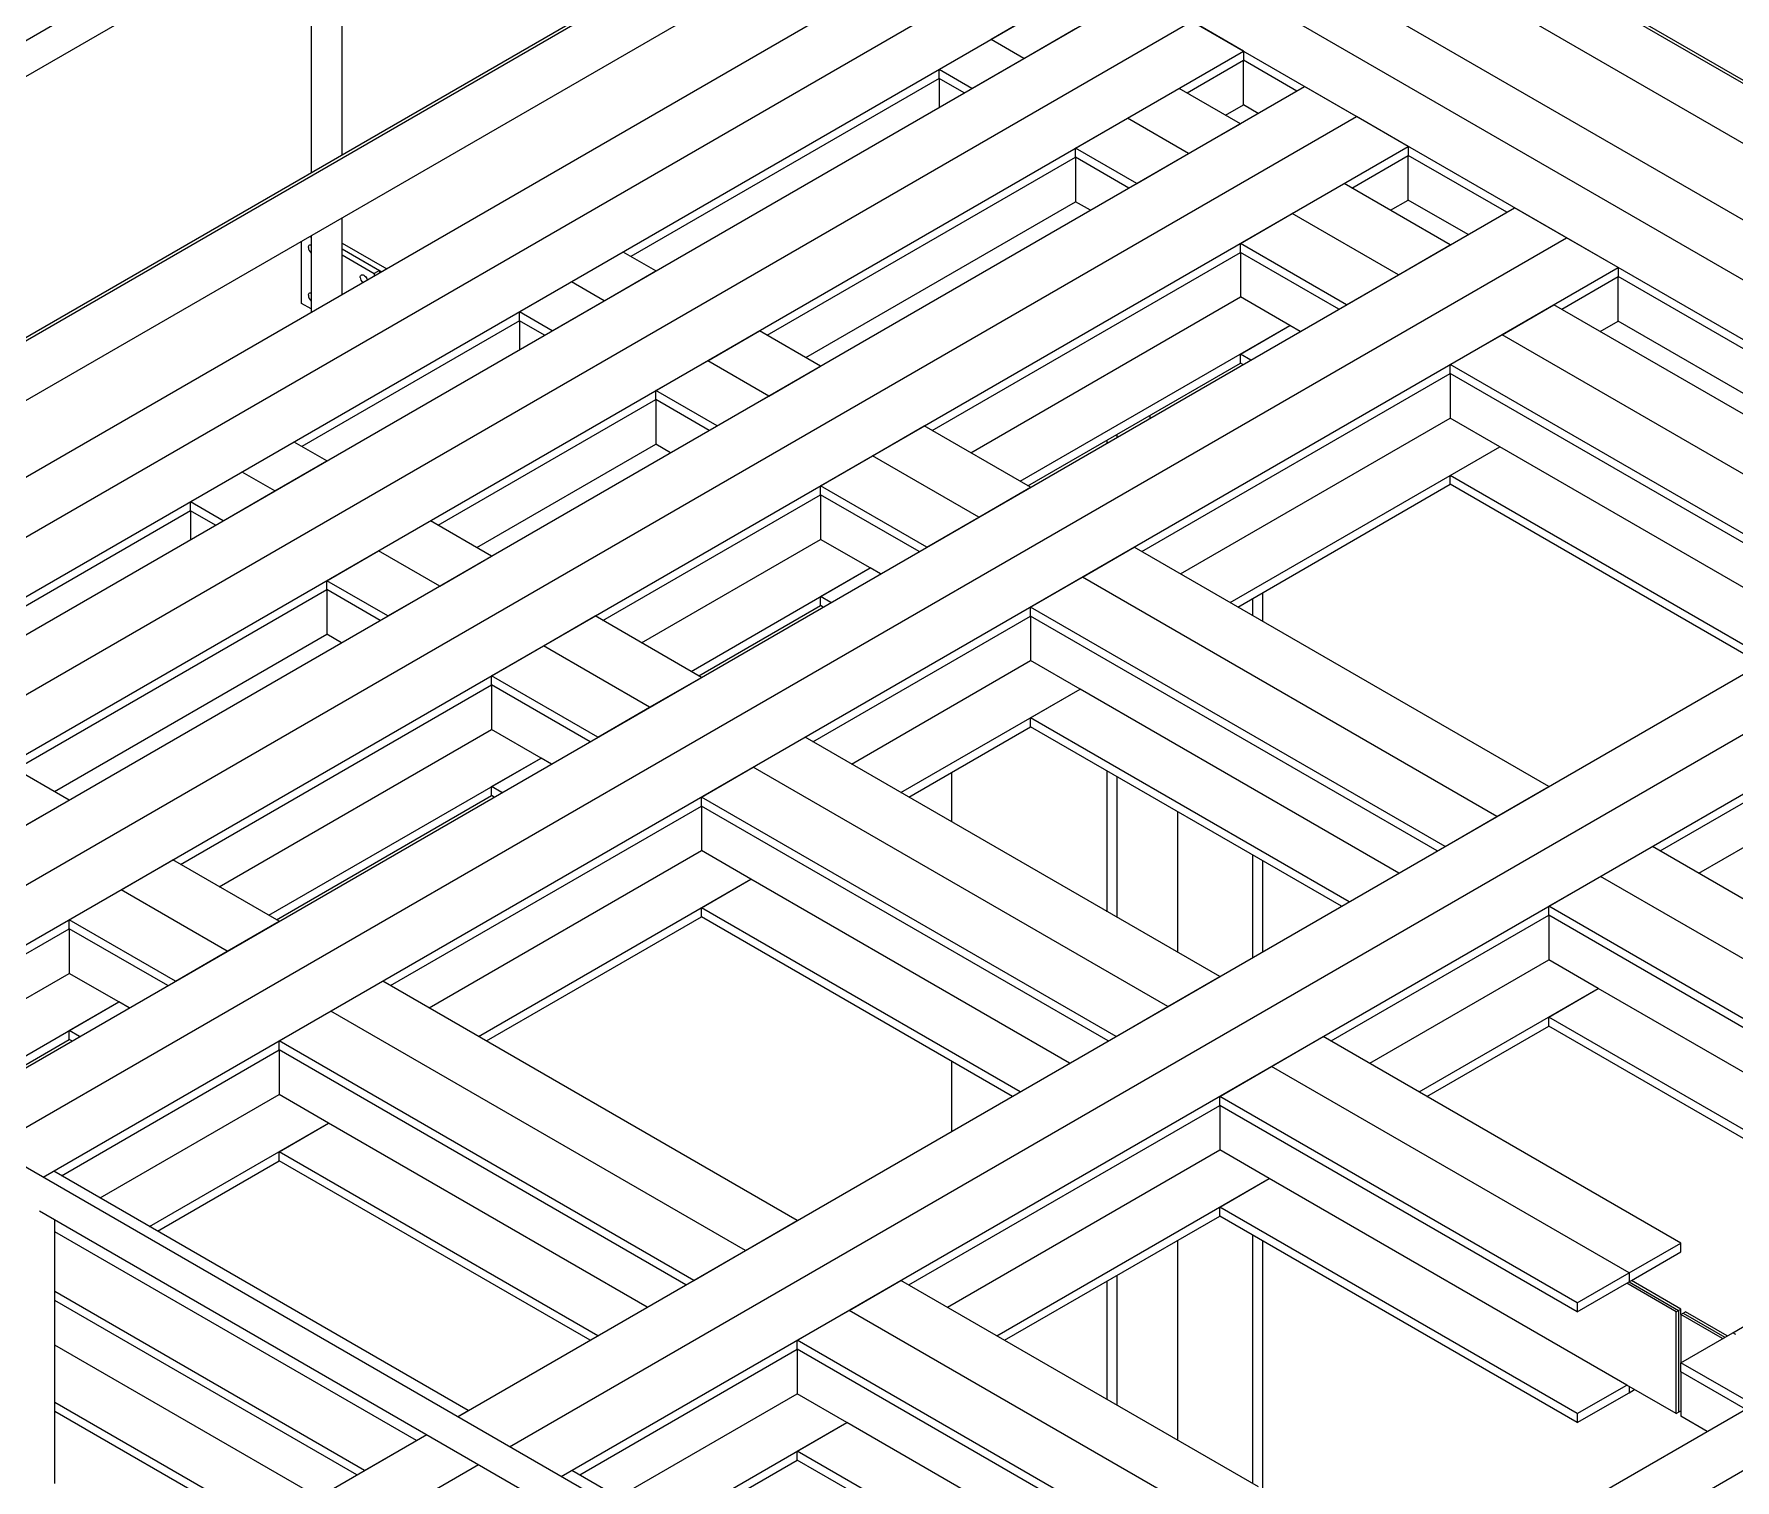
# Model space of a CAD drawing. Header units: millimetres. Extents: x 0 to 16187, y -20471 to 6290.
# Drawn here: x 3351.1 to 3443.9, y 2157.3 to 2236.2 of the extents above; entities that cross this region are included whole.
import ezdxf

# ---------------------------------------------------------------- set-up
doc = ezdxf.new("R2010")
doc.units = ezdxf.units.MM

msp = doc.modelspace()

# ---------------------------------------------------------------- linework, layer by layer
at = {"color": 7, "linetype": 'Continuous', "lineweight": 25}
for p, q in [((3406.82543, 2252.04892), (3296.29728, 2188.24238)), ((3296.29728, 2188.0791), (3406.96685, 2251.96728)), ((3412.34086, 2251.96728), (3566.40257, 2163.02935)), ((3566.54399, 2163.11099), (3412.48228, 2252.04892)), ((3296.29728, 2184.81293), (3406.96685, 2248.70112)), ((3409.65386, 2246.05901), (3296.29728, 2180.61965)), ((3417.74316, 2245.58244), (3563.57369, 2161.39626)), ((3366.20992, 2244.8001), (3336.78523, 2227.81359)), ((3336.78523, 2225.86451), (3367.05386, 2243.33821)), ((3367.89792, 2229.57655), (3367.89792, 2243.82548)), ((3559.9418, 2159.29962), (3414.77283, 2243.10389)), ((3366.20992, 2242.85102), (3366.20992, 2228.60209)), ((3557.11337, 2157.66681), (3411.9444, 2241.47107)), ((3404.76149, 2239.96907), (3320.85591, 2191.53141)), ((3409.65386, 2239.52774), (3323.68434, 2189.8986)), ((3554.28495, 2156.03399), (3409.11597, 2239.83826)), ((3325.46625, 2188.86992), (3411.43576, 2238.49907)), ((3406.14661, 2237.50305), (3403.31818, 2235.87023)), ((3328.29468, 2187.23711), (3414.26419, 2236.86625)), ((3405.10009, 2234.84156), (3407.92851, 2236.47437)), ((3417.09262, 2235.23343), (3414.26419, 2236.86625)), ((3403.31818, 2235.87023), (3400.48975, 2234.23742)), ((3405.10009, 2234.84156), (3403.31818, 2235.87023)), ((3331.1231, 2185.60429), (3417.09262, 2235.23343)), ((3402.27166, 2233.20874), (3405.10009, 2234.84156)), ((3414.0097, 2232.96378), (3417.09262, 2234.74351)), ((3417.09262, 2235.23343), (3417.09262, 2234.74351)), ((3417.09262, 2232.30971), (3417.09262, 2234.74351)), ((3420.00583, 2233.06175), (3417.09262, 2234.74351)), ((3400.48975, 2233.74749), (3383.66068, 2224.03228)), ((3402.27166, 2233.20874), (3400.48975, 2234.23742)), ((3400.48975, 2233.74749), (3400.48975, 2234.23742)), ((3401.84733, 2232.96378), (3400.48975, 2233.74749)), ((3400.48975, 2233.74749), (3400.48975, 2232.18007)), ((3334.46065, 2183.67757), (3420.43016, 2233.30671)), ((3410.75694, 2231.57593), (3413.58537, 2233.20874)), ((3416.92291, 2231.28202), (3413.58537, 2233.20874)), ((3423.25859, 2231.6739), (3420.43016, 2233.30671)), ((3416.11766, 2231.74688), (3417.09262, 2232.30971)), ((3417.89787, 2231.84485), (3417.09262, 2232.30971)), ((3337.28908, 2182.04475), (3423.25859, 2231.6739)), ((3407.92851, 2229.94311), (3410.75694, 2231.57593)), ((3414.09449, 2229.6492), (3410.75694, 2231.57593)), ((3414.09449, 2229.6492), (3416.92291, 2231.28202)), ((3426.08702, 2230.04108), (3423.25859, 2231.6739)), ((3340.1175, 2180.41194), (3426.08702, 2230.04108)), ((3426.08702, 2230.04108), (3426.08702, 2229.55115)), ((3391.09944, 2219.73797), (3407.92851, 2229.45319)), ((3407.92851, 2229.45319), (3407.92851, 2229.94311)), ((3411.26606, 2228.01639), (3407.92851, 2229.94311)), ((3410.84173, 2227.77142), (3407.92851, 2229.45319)), ((3407.92851, 2229.45319), (3407.92851, 2227.01939)), ((3411.26606, 2228.01639), (3414.09449, 2229.6492)), ((3423.0041, 2227.77142), (3426.08702, 2229.55115)), ((3426.08702, 2227.11736), (3426.08702, 2229.55115)), ((3431.46096, 2226.44884), (3426.08702, 2229.55115)), ((3419.75134, 2226.38357), (3422.57977, 2228.01639)), ((3428.37804, 2224.66911), (3422.57977, 2228.01639)), ((3345.91578, 2177.06466), (3431.88529, 2226.69381)), ((3393.2074, 2218.52107), (3407.92851, 2227.01939)), ((3408.73377, 2226.55453), (3407.92851, 2227.01939)), ((3416.92291, 2224.75075), (3419.75134, 2226.38357)), ((3425.54962, 2223.0363), (3419.75134, 2226.38357)), ((3425.11206, 2226.55453), (3426.08702, 2227.11736)), ((3429.353, 2225.23194), (3426.08702, 2227.11736)), ((3434.71372, 2225.06099), (3431.88529, 2226.69381)), ((3367.89792, 2221.95382), (3367.89792, 2226.14711)), ((3348.74421, 2175.43185), (3434.71372, 2225.06099)), ((3365.68596, 2221.47611), (3365.68596, 2224.87016)), ((3366.14096, 2225.13283), (3366.20992, 2225.09302)), ((3366.20992, 2225.17264), (3366.20992, 2220.97936)), ((3367.89792, 2224.77169), (3370.33853, 2223.36275)), ((3367.89792, 2224.44513), (3369.9286, 2223.27284)), ((3367.89792, 2224.44513), (3370.05569, 2223.19947)), ((3416.92291, 2224.26083), (3416.92291, 2224.75075)), ((3422.72119, 2221.40348), (3416.92291, 2224.75075)), ((3425.54962, 2223.0363), (3428.37804, 2224.66911)), ((3437.54215, 2223.42817), (3434.71372, 2225.06099)), ((3367.89792, 2224.11856), (3369.64575, 2223.10956)), ((3383.23635, 2224.27724), (3380.40792, 2222.64442)), ((3385.01825, 2223.24856), (3383.23635, 2224.27724)), ((3400.09384, 2214.54561), (3416.92291, 2224.26083)), ((3422.29686, 2221.15852), (3416.92291, 2224.26083)), ((3416.92291, 2224.26083), (3416.92291, 2221.82703)), ((3351.57263, 2173.79903), (3437.54215, 2223.42817)), ((3369.9286, 2223.27284), (3369.64575, 2223.10956)), ((3369.64575, 2223.10956), (3369.64575, 2222.96282)), ((3369.9286, 2223.27284), (3369.9286, 2223.1261)), ((3380.40792, 2222.64442), (3377.57949, 2221.01161)), ((3382.18983, 2221.61575), (3380.40792, 2222.64442)), ((3382.18983, 2221.61575), (3385.01825, 2223.24856)), ((3422.72119, 2221.40348), (3425.54962, 2223.0363)), ((3434.45923, 2221.15852), (3437.54215, 2222.93825)), ((3437.54215, 2223.42817), (3437.54215, 2222.93825)), ((3437.54215, 2220.50445), (3437.54215, 2222.93825)), ((3459.74523, 2210.12068), (3437.54215, 2222.93825)), ((3402.2018, 2213.32871), (3416.92291, 2221.82703)), ((3419.62406, 2220.26769), (3416.92291, 2221.82703)), ((3366.20992, 2221.17363), (3365.68596, 2221.47611)), ((3379.3614, 2219.98293), (3377.57949, 2221.01161)), ((3377.57949, 2220.52168), (3377.57949, 2221.01161)), ((3379.3614, 2219.98293), (3382.18983, 2221.61575)), ((3431.20647, 2219.77067), (3434.0349, 2221.40348)), ((3456.66231, 2208.34095), (3434.0349, 2221.40348)), ((3377.57949, 2220.52168), (3365.70017, 2213.66389)), ((3378.93707, 2219.73797), (3377.57949, 2220.52168)), ((3377.57949, 2220.52168), (3377.57949, 2218.95426)), ((3387.84668, 2218.35011), (3390.67511, 2219.98293)), ((3394.01265, 2218.05621), (3390.67511, 2219.98293)), ((3404.90295, 2211.76937), (3419.62406, 2220.26769)), ((3416.92291, 2218.70835), (3419.62406, 2220.26769)), ((3420.1889, 2219.94162), (3419.62406, 2220.26769)), ((3428.37804, 2218.13785), (3431.20647, 2219.77067)), ((3453.83389, 2206.70814), (3431.20647, 2219.77067)), ((3436.56719, 2219.94162), (3437.54215, 2220.50445)), ((3457.63727, 2208.90378), (3437.54215, 2220.50445)), ((3385.01825, 2216.7173), (3387.84668, 2218.35011)), ((3391.18423, 2216.42339), (3387.84668, 2218.35011)), ((3391.18423, 2216.42339), (3394.01265, 2218.05621)), ((3405.32728, 2211.52441), (3416.92291, 2218.21843)), ((3416.92291, 2218.21843), (3416.92291, 2218.70835)), ((3417.48775, 2218.38228), (3416.92291, 2218.70835)), ((3417.06341, 2218.13732), (3416.92291, 2218.21843)), ((3428.37804, 2217.64792), (3428.37804, 2218.13785)), ((3451.00546, 2205.07532), (3428.37804, 2218.13785)), ((3411.54897, 2207.93271), (3428.37804, 2217.64792)), ((3450.58113, 2204.83036), (3428.37804, 2217.64792)), ((3428.37804, 2217.64792), (3428.37804, 2215.21413)), ((3373.13893, 2209.36959), (3385.01825, 2216.22737)), ((3388.3558, 2214.79058), (3385.01825, 2216.7173)), ((3385.01825, 2216.22737), (3385.01825, 2216.7173)), ((3387.93147, 2214.54561), (3385.01825, 2216.22737)), ((3385.01825, 2216.22737), (3385.01825, 2213.79358)), ((3388.3558, 2214.79058), (3391.18423, 2216.42339)), ((3412.00145, 2215.21511), (3412.00145, 2215.37733)), ((3413.65693, 2206.71581), (3428.37804, 2215.21413)), ((3431.07919, 2213.65479), (3428.37804, 2215.21413)), ((3396.84108, 2213.15776), (3399.66951, 2214.79058)), ((3405.46778, 2211.4433), (3399.66951, 2214.79058)), ((3410.19126, 2214.17011), (3410.19126, 2214.33233)), ((3365.27583, 2213.90885), (3362.44741, 2212.27604)), ((3367.05774, 2212.88018), (3365.27583, 2213.90885)), ((3375.24689, 2208.15269), (3385.01825, 2213.79358)), ((3385.82351, 2213.32871), (3385.01825, 2213.79358)), ((3409.65386, 2213.85987), (3409.65386, 2214.02209)), ((3416.35808, 2205.15647), (3431.07919, 2213.65479)), ((3428.37804, 2212.09545), (3431.07919, 2213.65479)), ((3448.47317, 2203.61346), (3431.07919, 2213.65479)), ((3364.22932, 2211.24736), (3367.05774, 2212.88018)), ((3394.01265, 2211.52494), (3396.84108, 2213.15776)), ((3402.63936, 2209.81049), (3396.84108, 2213.15776)), ((3362.44741, 2212.27604), (3359.61898, 2210.64322)), ((3364.22932, 2211.24736), (3362.44741, 2212.27604)), ((3394.01265, 2211.03502), (3394.01265, 2211.52494)), ((3399.81093, 2208.17767), (3394.01265, 2211.52494)), ((3402.63936, 2209.81049), (3405.46778, 2211.4433)), ((3416.78241, 2204.91151), (3428.37804, 2211.60552)), ((3445.77202, 2202.05412), (3428.37804, 2212.09545)), ((3428.37804, 2211.60552), (3428.37804, 2212.09545)), ((3445.34769, 2201.80916), (3428.37804, 2211.60552)), ((3361.40089, 2209.61455), (3359.61898, 2210.64322)), ((3359.61898, 2210.1533), (3359.61898, 2210.64322)), ((3361.40089, 2209.61455), (3364.22932, 2211.24736)), ((3382.13333, 2204.17723), (3394.01265, 2211.03502)), ((3399.3866, 2207.93271), (3394.01265, 2211.03502)), ((3394.01265, 2211.03502), (3394.01265, 2208.60122)), ((3359.61898, 2210.1533), (3342.64849, 2200.35644)), ((3360.97656, 2209.36959), (3359.61898, 2210.1533)), ((3359.61898, 2210.1533), (3359.61898, 2208.58587)), ((3369.88617, 2207.98173), (3372.7146, 2209.61455)), ((3376.05214, 2207.68782), (3372.7146, 2209.61455)), ((3374.20005, 2160.7365), (3460.16956, 2210.36564)), ((3399.81093, 2208.17767), (3402.63936, 2209.81049)), ((3377.02848, 2159.10368), (3462.99799, 2208.73283)), ((3367.05774, 2206.34892), (3369.88617, 2207.98173)), ((3373.22371, 2206.05501), (3369.88617, 2207.98173)), ((3384.24129, 2202.96033), (3394.01265, 2208.60122)), ((3396.7138, 2207.04188), (3394.01265, 2208.60122)), ((3408.29621, 2206.54485), (3411.12464, 2208.17767)), ((3433.75205, 2195.11514), (3411.12464, 2208.17767)), ((3373.22371, 2206.05501), (3376.05214, 2207.68782)), ((3379.8569, 2157.47087), (3465.82642, 2207.10001)), ((3386.94244, 2201.40099), (3396.7138, 2207.04188)), ((3394.01265, 2205.48254), (3396.7138, 2207.04188)), ((3397.27864, 2206.71581), (3396.7138, 2207.04188)), ((3350.08725, 2196.06213), (3367.05774, 2205.85899)), ((3370.39529, 2204.42219), (3367.05774, 2206.34892)), ((3367.05774, 2205.85899), (3367.05774, 2206.34892)), ((3369.97095, 2204.17723), (3367.05774, 2205.85899)), ((3367.05774, 2205.85899), (3367.05774, 2203.42519)), ((3370.39529, 2204.42219), (3373.22371, 2206.05501)), ((3405.46778, 2204.91204), (3408.29621, 2206.54485)), ((3430.92363, 2193.48232), (3408.29621, 2206.54485)), ((3387.36677, 2201.15603), (3394.01265, 2204.99262)), ((3394.01265, 2204.99262), (3394.01265, 2205.48254)), ((3394.57749, 2205.15647), (3394.01265, 2205.48254)), ((3394.15316, 2204.91151), (3394.01265, 2204.99262)), ((3405.46778, 2204.42211), (3405.46778, 2204.91204)), ((3428.0952, 2191.84951), (3405.46778, 2204.91204)), ((3417.60174, 2204.43852), (3417.60174, 2205.38449)), ((3418.13914, 2204.12829), (3418.13914, 2205.69473)), ((3378.88057, 2202.78938), (3381.709, 2204.42219)), ((3387.50727, 2201.07492), (3381.709, 2204.42219)), ((3393.58846, 2197.56432), (3405.46778, 2204.42211)), ((3427.67087, 2191.60455), (3405.46778, 2204.42211)), ((3405.46778, 2204.42211), (3405.46778, 2201.98831)), ((3352.19521, 2194.84523), (3367.05774, 2203.42519)), ((3367.86299, 2202.96033), (3367.05774, 2203.42519)), ((3376.05214, 2201.15656), (3378.88057, 2202.78938)), ((3384.67884, 2199.4421), (3378.88057, 2202.78938)), ((3395.69642, 2196.34743), (3405.46778, 2201.98831)), ((3408.16893, 2200.42897), (3405.46778, 2201.98831)), ((3439.83324, 2191.60455), (3456.66231, 2201.31976)), ((3359.08165, 2190.86978), (3376.05214, 2200.66664)), ((3376.05214, 2200.66664), (3376.05214, 2201.15656)), ((3381.85042, 2197.80929), (3376.05214, 2201.15656)), ((3381.42608, 2197.56432), (3376.05214, 2200.66664)), ((3376.05214, 2200.66664), (3376.05214, 2198.23284)), ((3384.67884, 2199.4421), (3387.50727, 2201.07492)), ((3398.39757, 2194.78809), (3408.16893, 2200.42897)), ((3405.46778, 2198.86964), (3408.16893, 2200.42897)), ((3425.56291, 2190.38765), (3408.16893, 2200.42897)), ((3381.85042, 2197.80929), (3384.67884, 2199.4421)), ((3422.86176, 2188.82831), (3405.46778, 2198.86964)), ((3405.46778, 2198.37971), (3405.46778, 2198.86964)), ((3441.9412, 2190.38765), (3456.66231, 2198.88596)), ((3361.18961, 2189.65288), (3376.05214, 2198.23284)), ((3378.75329, 2196.6735), (3376.05214, 2198.23284)), ((3390.3357, 2196.17647), (3393.16413, 2197.80929)), ((3415.79154, 2184.74676), (3393.16413, 2197.80929)), ((3398.8219, 2194.54312), (3405.46778, 2198.37971)), ((3422.43743, 2188.58334), (3405.46778, 2198.37971)), ((3363.89075, 2188.09354), (3378.75329, 2196.6735)), ((3376.05214, 2195.11416), (3378.75329, 2196.6735)), ((3379.31812, 2196.34743), (3378.75329, 2196.6735)), ((3353.00046, 2194.38037), (3349.66292, 2196.3071)), ((3387.50727, 2194.54365), (3390.3357, 2196.17647)), ((3412.96311, 2183.11394), (3390.3357, 2196.17647)), ((3401.16857, 2193.18842), (3401.16857, 2195.89783)), ((3409.65386, 2188.28997), (3409.65386, 2195.96314)), ((3410.19126, 2187.97973), (3410.19126, 2195.65291)), ((3376.05214, 2194.62423), (3376.05214, 2195.11416)), ((3376.61698, 2194.78809), (3376.05214, 2195.11416)), ((3430.92363, 2193.48232), (3433.75205, 2195.11514)), ((3350.17203, 2192.74756), (3353.00046, 2194.38037)), ((3364.31509, 2187.84858), (3376.05214, 2194.62423)), ((3370.53678, 2184.25687), (3387.50727, 2194.05373)), ((3376.19264, 2194.54312), (3376.05214, 2194.62423)), ((3410.13469, 2181.48112), (3387.50727, 2194.54365)), ((3387.50727, 2194.05373), (3387.50727, 2194.54365)), ((3409.71035, 2181.23616), (3387.50727, 2194.05373)), ((3387.50727, 2194.05373), (3387.50727, 2191.61993)), ((3413.51466, 2186.06117), (3413.51466, 2193.73435)), ((3428.0952, 2191.84951), (3430.92363, 2193.48232)), ((3465.90897, 2107.79407), (3320.68621, 2191.62938)), ((3355.82889, 2189.48192), (3358.65731, 2191.11474)), ((3364.45559, 2187.76747), (3358.65731, 2191.11474)), ((3372.64474, 2183.03997), (3387.50727, 2191.61993)), ((3390.20842, 2190.06059), (3387.50727, 2191.61993)), ((3417.60174, 2185.79176), (3417.60174, 2191.37493)), ((3418.13914, 2186.10199), (3418.13914, 2191.06469)), ((3436.58048, 2190.21669), (3439.40891, 2191.84951)), ((3458.92506, 2180.58308), (3439.40891, 2191.84951)), ((3375.34588, 2181.48063), (3390.20842, 2190.06059)), ((3387.50727, 2188.50125), (3390.20842, 2190.06059)), ((3407.60239, 2180.01926), (3390.20842, 2190.06059)), ((3433.75205, 2188.58388), (3436.58048, 2190.21669)), ((3456.09663, 2178.95026), (3436.58048, 2190.21669)), ((3353.00046, 2187.84911), (3355.82889, 2189.48192)), ((3361.62716, 2186.13465), (3355.82889, 2189.48192)), ((3387.50727, 2188.01133), (3387.50727, 2188.50125)), ((3404.90125, 2178.45992), (3387.50727, 2188.50125)), ((3453.2682, 2177.31744), (3433.75205, 2188.58388)), ((3433.75205, 2188.09395), (3433.75205, 2188.58388)), ((3341.12113, 2180.5014), (3353.00046, 2187.35918)), ((3353.00046, 2187.35918), (3353.00046, 2187.84911)), ((3358.79874, 2184.50183), (3353.00046, 2187.84911)), ((3358.3744, 2184.25687), (3353.00046, 2187.35918)), ((3353.00046, 2187.35918), (3353.00046, 2184.92538)), ((3361.62716, 2186.13465), (3364.45559, 2187.76747)), ((3375.77022, 2181.23567), (3387.50727, 2188.01133)), ((3404.47691, 2178.21496), (3387.50727, 2188.01133)), ((3421.87273, 2181.23616), (3433.75205, 2188.09395)), ((3453.2682, 2176.82752), (3433.75205, 2188.09395)), ((3433.75205, 2188.09395), (3433.75205, 2185.66015)), ((3358.79874, 2184.50183), (3361.62716, 2186.13465)), ((3423.98069, 2180.01926), (3433.75205, 2185.66015)), ((3436.4532, 2184.10081), (3433.75205, 2185.66015)), ((3343.22909, 2179.2845), (3353.00046, 2184.92538)), ((3355.70161, 2183.36605), (3353.00046, 2184.92538)), ((3367.28402, 2182.86902), (3370.11244, 2184.50183)), ((3392.73986, 2171.4393), (3370.11244, 2184.50183)), ((3412.96311, 2183.11394), (3415.79154, 2184.74676)), ((3426.68184, 2178.45992), (3436.4532, 2184.10081)), ((3433.75205, 2182.54147), (3436.4532, 2184.10081)), ((3455.96935, 2172.83438), (3436.4532, 2184.10081)), ((3345.93024, 2177.72516), (3355.70161, 2183.36605)), ((3353.00046, 2181.80671), (3355.70161, 2183.36605)), ((3356.26644, 2183.03997), (3355.70161, 2183.36605)), ((3364.45559, 2181.2362), (3367.28402, 2182.86902)), ((3389.91143, 2169.80649), (3367.28402, 2182.86902)), ((3410.13469, 2181.48112), (3412.96311, 2183.11394)), ((3353.56529, 2181.48063), (3353.00046, 2181.80671)), ((3353.00046, 2181.31678), (3353.00046, 2181.80671)), ((3427.10617, 2178.21496), (3433.75205, 2182.05155)), ((3453.2682, 2171.27504), (3433.75205, 2182.54147)), ((3433.75205, 2182.05155), (3433.75205, 2182.54147)), ((3453.2682, 2170.78512), (3433.75205, 2182.05155)), ((3346.35458, 2177.48019), (3353.00046, 2181.31678)), ((3353.14096, 2181.23567), (3353.00046, 2181.31678)), ((3364.45559, 2180.74628), (3364.45559, 2181.2362)), ((3387.08301, 2168.17367), (3364.45559, 2181.2362)), ((3418.61997, 2179.84831), (3421.4484, 2181.48112)), ((3440.96454, 2170.21469), (3421.4484, 2181.48112)), ((3352.57626, 2173.88849), (3364.45559, 2180.74628)), ((3386.65867, 2167.92871), (3364.45559, 2180.74628)), ((3364.45559, 2180.74628), (3364.45559, 2178.31248)), ((3401.16857, 2176.3051), (3401.16857, 2180.12483)), ((3415.79154, 2178.21549), (3418.61997, 2179.84831)), ((3438.13612, 2168.58188), (3418.61997, 2179.84831)), ((3354.68422, 2172.67159), (3364.45559, 2178.31248)), ((3367.15674, 2176.75314), (3364.45559, 2178.31248)), ((3435.30769, 2166.94906), (3415.79154, 2178.21549)), ((3415.79154, 2177.72557), (3415.79154, 2178.21549)), ((3398.82105, 2167.92871), (3415.79154, 2177.72557)), ((3435.30769, 2166.45914), (3415.79154, 2177.72557)), ((3415.79154, 2177.72557), (3415.79154, 2175.29177)), ((3357.38537, 2171.11225), (3367.15674, 2176.75314)), ((3364.45559, 2175.1938), (3367.15674, 2176.75314)), ((3384.55071, 2166.71181), (3367.15674, 2176.75314)), ((3400.92901, 2166.71181), (3415.79154, 2175.29177)), ((3418.49269, 2173.73243), (3415.79154, 2175.29177)), ((3357.80971, 2170.86729), (3364.45559, 2174.70388)), ((3364.45559, 2174.70388), (3364.45559, 2175.1938)), ((3381.84957, 2165.15247), (3364.45559, 2175.1938)), ((3381.42523, 2164.90751), (3364.45559, 2174.70388)), ((3351.57263, 2173.79903), (3352.15193, 2174.13345)), ((3374.77935, 2161.07092), (3352.15193, 2174.13345)), ((3403.63016, 2165.15247), (3418.49269, 2173.73243)), ((3415.79154, 2172.17309), (3418.49269, 2173.73243)), ((3438.00884, 2162.466), (3418.49269, 2173.73243)), ((3351.37701, 2171.96288), (3381.64564, 2154.48917)), ((3404.05449, 2164.90751), (3415.79154, 2171.68317)), ((3435.30769, 2160.90666), (3415.79154, 2172.17309)), ((3415.79154, 2171.68317), (3415.79154, 2172.17309)), ((3435.30769, 2160.41673), (3415.79154, 2171.68317)), ((3352.22094, 2157.09395), (3352.22094, 2171.47569)), ((3371.95092, 2159.43811), (3352.22094, 2170.82798)), ((3389.91143, 2169.80649), (3392.73986, 2171.4393)), ((3417.60174, 2157.08685), (3417.60174, 2170.63816)), ((3387.08301, 2168.17367), (3389.91143, 2169.80649)), ((3413.51466, 2159.44627), (3413.51466, 2170.36875)), ((3418.13914, 2153.13536), (3418.13914, 2170.32793)), ((3438.13612, 2168.58188), (3440.96454, 2170.21469)), ((3438.2634, 2168.16543), (3440.96454, 2169.72477)), ((3440.96454, 2169.72477), (3440.96454, 2170.21469)), ((3395.56829, 2166.54086), (3398.39672, 2168.17367)), ((3417.91286, 2156.90724), (3398.39672, 2168.17367)), ((3409.65386, 2161.67506), (3409.65386, 2168.13995)), ((3410.19126, 2161.36483), (3410.19126, 2168.45019)), ((3435.30769, 2166.94906), (3438.13612, 2168.58188)), ((3435.30769, 2166.45914), (3438.00884, 2168.01848)), ((3438.00884, 2168.01848), (3438.13612, 2168.09195)), ((3440.70998, 2166.45914), (3438.00884, 2168.01848)), ((3438.13612, 2168.58188), (3438.13612, 2168.09195)), ((3438.13612, 2168.09195), (3438.2634, 2168.16543)), ((3438.13612, 2168.09195), (3440.83726, 2166.53261)), ((3440.96454, 2166.60609), (3438.2634, 2168.16543)), ((3369.12249, 2157.80529), (3352.22094, 2167.56235)), ((3368.69816, 2157.56033), (3352.22094, 2167.07242)), ((3435.30769, 2166.94906), (3435.30769, 2166.45914)), ((3392.73986, 2164.90804), (3395.56829, 2166.54086)), ((3415.08444, 2155.27442), (3395.56829, 2166.54086)), ((3440.70998, 2166.45914), (3440.83726, 2166.53261)), ((3440.70998, 2160.90666), (3440.70998, 2166.45914)), ((3440.83726, 2166.53261), (3440.96454, 2166.60609)), ((3440.83726, 2166.53261), (3440.83726, 2160.98013)), ((3440.96454, 2166.31218), (3440.96454, 2166.60609)), ((3440.96454, 2166.31218), (3441.09182, 2166.38566)), ((3440.96454, 2166.31218), (3440.96454, 2163.68343)), ((3443.24136, 2164.9978), (3440.96454, 2166.31218)), ((3441.09182, 2166.38566), (3441.2191, 2166.45914)), ((3441.09182, 2166.38566), (3443.36864, 2165.07128)), ((3443.49592, 2165.14476), (3441.2191, 2166.45914)), ((3443.79297, 2165.31624), (3445.06576, 2166.05101)), ((3440.96454, 2163.68343), (3443.79297, 2165.31624)), ((3443.96268, 2165.21827), (3443.79297, 2165.31624)), ((3366.5902, 2156.34343), (3352.22094, 2164.63862)), ((3380.86054, 2157.56033), (3392.73986, 2164.41812)), ((3412.25601, 2153.64161), (3392.73986, 2164.90804)), ((3392.73986, 2164.41812), (3392.73986, 2164.90804)), ((3412.25601, 2153.15168), (3392.73986, 2164.41812)), ((3392.73986, 2164.41812), (3392.73986, 2161.98432)), ((3444.92434, 2161.39749), (3440.96454, 2163.68343)), ((3440.96454, 2163.1935), (3440.96454, 2163.68343)), ((3444.50001, 2161.15252), (3440.96454, 2163.1935)), ((3440.96454, 2163.1935), (3440.96454, 2160.7597)), ((3428.46338, 2151.89477), (3447.52661, 2162.89974)), ((3435.30769, 2160.90666), (3438.00884, 2162.466)), ((3440.70998, 2160.90666), (3438.00884, 2162.466)), ((3438.13612, 2162.39252), (3438.13612, 2162.04955)), ((3438.13612, 2162.04955), (3438.43317, 2162.22104)), ((3363.88905, 2154.78409), (3352.22094, 2161.51995)), ((3382.9685, 2156.34343), (3392.73986, 2161.98432)), ((3395.44101, 2160.42498), (3392.73986, 2161.98432)), ((3435.30769, 2160.41673), (3438.13612, 2162.04955)), ((3363.46472, 2154.53913), (3352.22094, 2161.03002)), ((3374.20005, 2160.7365), (3374.77935, 2161.07092)), ((3385.66964, 2154.78409), (3395.44101, 2160.42498)), ((3392.73986, 2158.86564), (3395.44101, 2160.42498)), ((3414.95716, 2149.15855), (3395.44101, 2160.42498)), ((3431.29181, 2150.26196), (3450.35504, 2161.26693)), ((3435.30769, 2160.90666), (3435.30769, 2160.41673)), ((3440.70998, 2160.90666), (3440.83726, 2160.98013)), ((3440.83726, 2160.98013), (3440.96454, 2161.05361)), ((3442.39205, 2159.93562), (3440.96454, 2160.7597)), ((3360.05562, 2152.57109), (3372.51191, 2159.76196)), ((3369.12249, 2157.80529), (3371.95092, 2159.43811)), ((3371.95092, 2159.43811), (3372.51191, 2159.76196)), ((3412.25601, 2147.59921), (3392.73986, 2158.86564)), ((3392.73986, 2158.37571), (3392.73986, 2158.86564)), ((3362.88404, 2150.93828), (3375.34034, 2158.12914)), ((3379.8569, 2157.47087), (3380.4362, 2157.80529)), ((3399.95235, 2146.53886), (3380.4362, 2157.80529)), ((3386.09398, 2154.53913), (3392.73986, 2158.37571)), ((3412.25601, 2147.10928), (3392.73986, 2158.37571))]:
    msp.add_line(p, q, dxfattribs=at)
at = {"color": 7, "linetype": 'Continuous', "lineweight": 25, "flags": 128}
for points in [[(3366.05365, 2224.53001), (3366.05862, 2224.57802), (3366.07326, 2224.61789), (3366.09685, 2224.64762), (3366.1282, 2224.66572), (3366.16574, 2224.67129), (3366.20758, 2224.66404), (3366.20992, 2224.66329)], [(3368.88208, 2222.89719), (3368.88704, 2222.9452), (3368.90169, 2222.98507), (3368.92527, 2223.0148), (3368.95662, 2223.03291), (3368.99416, 2223.03847), (3369.03601, 2223.03123), (3369.08007, 2223.01152), (3369.12412, 2222.98036), (3369.16597, 2222.93929), (3369.20351, 2222.89038), (3369.23486, 2222.83608), (3369.25845, 2222.77911), (3369.26834, 2222.74495)], [(3366.05365, 2221.91708), (3366.05862, 2221.96508), (3366.07326, 2222.00496), (3366.09685, 2222.03469), (3366.1282, 2222.05279), (3366.16574, 2222.05836), (3366.20758, 2222.05111), (3366.20992, 2222.05036)]]:
    msp.add_lwpolyline(points, dxfattribs=at)
at = {"color": 7, "linetype": 'Continuous', "lineweight": 25}
for centre, radius, start, end in [((3366.48754, 2224.55036), 0.43436, 182.6860962, 230.2734615), ((3369.31709, 2222.91818), 0.43552, 182.7629152, 226.767558), ((3366.48754, 2221.93743), 0.43436, 182.6860962, 230.2734615)]:
    msp.add_arc(centre, radius, start, end, dxfattribs=at)

doc.saveas('drawing.dxf')
